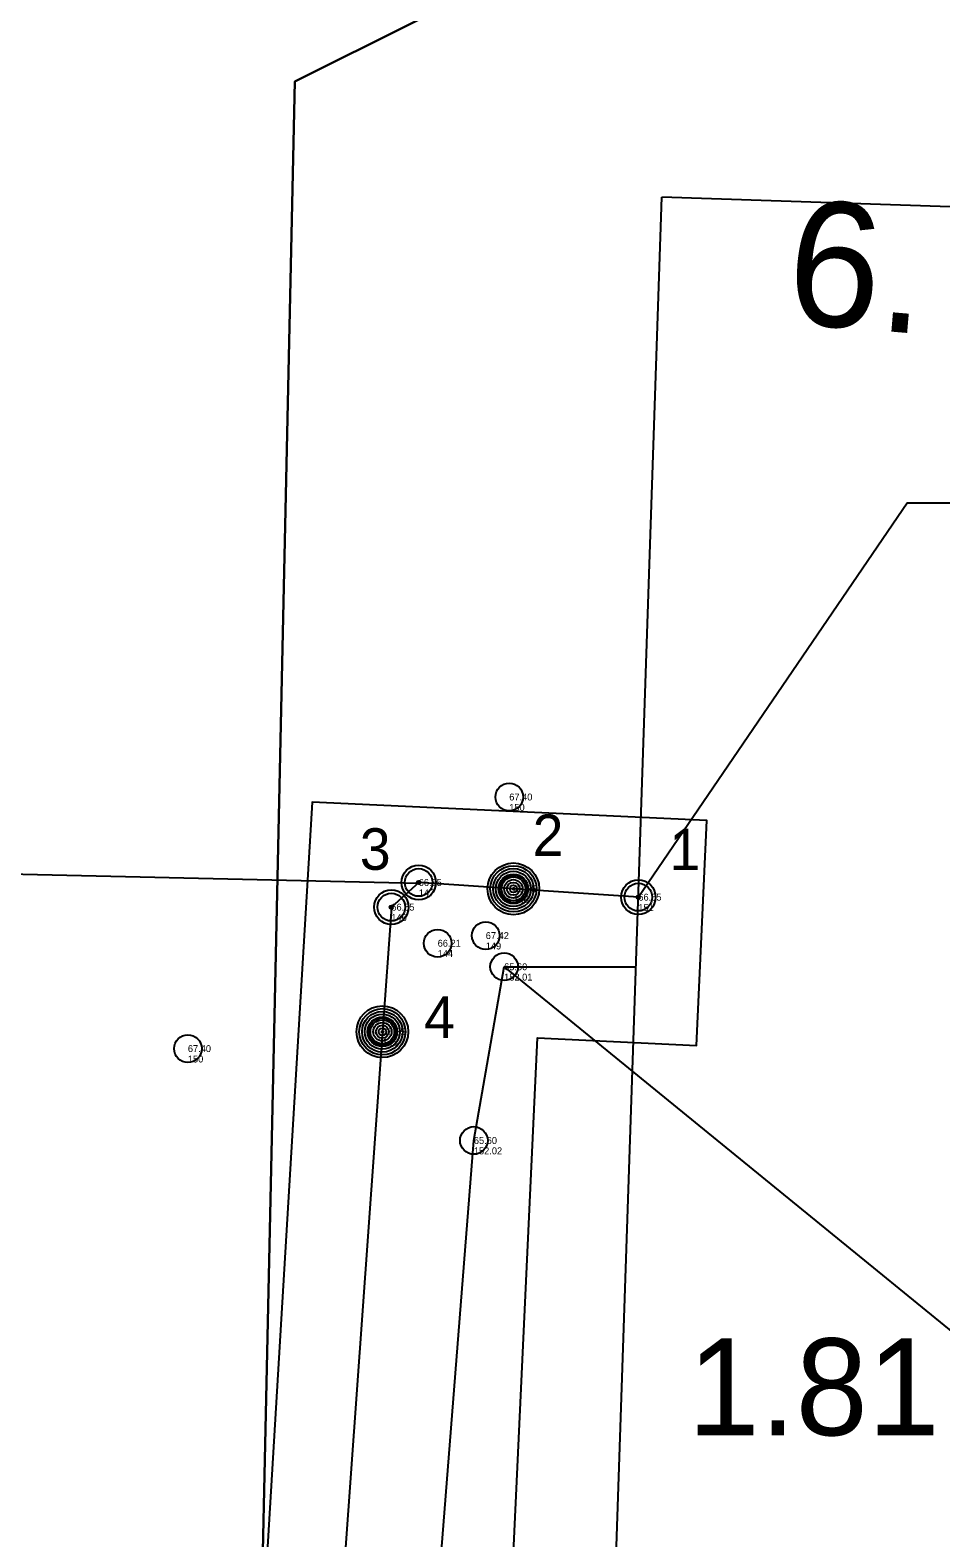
# Model space of a CAD drawing. Extents: x 640663 to 641119, y 6454502 to 6455213.
# Drawn here: x 640938 to 640944.58, y 6455143.07 to 6455153.97 of the extents above; entities that cross this region are included whole.
import ezdxf

# ---------------------------------------------------------------- set-up
doc = ezdxf.new("R2010")
doc.units = 0
for name, color, linetype in [('ABIJOONIS', 7, 'Continuous'), ('ABIJOONIS_VESI', 7, 'Continuous'), ('HOONE', 7, 'Continuous'), ('KOORDPUNKT', 7, 'Continuous'), ('MOOTKORG-EH2000', 7, 'Continuous'), ('MOOTMPUNKT', 7, 'Continuous'), ('MOOTNR', 7, 'Continuous'), ('MOOTPIIR', 7, 'Continuous'), ('PIIR', 7, 'Continuous'), ('TTRASS', 7, 'Continuous'), ('VTRASS', 7, 'Continuous')]:
    doc.layers.add(name, color=color, linetype=linetype)

msp = doc.modelspace()

# ---------------------------------------------------------------- linework, layer by layer
at = {"layer": 'ABIJOONIS'}
for points in [[(640950.662, 6455150.551), (640944.34, 6455150.551), (640942.396, 6455147.703)], [(640929.96, 6455147.889), (640937.093, 6455147.889), (640940.803, 6455147.804)]]:
    msp.add_lwpolyline(points, dxfattribs=at)
at = {"layer": 'ABIJOONIS_VESI'}
msp.add_lwpolyline([(640941.425, 6455147.2), (640945.154, 6455144.163), (640947.654, 6455144.163)], dxfattribs=at)
at = {"layer": 'HOONE'}
for points in [[(640942.236, 6455142.939), (640942.566, 6455152.764)], [(640960.118, 6455152.176), (640942.566, 6455152.764)]]:
    msp.add_lwpolyline(points, dxfattribs=at)
at = {"layer": 'KOORDPUNKT'}
for centre, radius in [((640940.807, 6455147.809), 0.125), ((640942.396, 6455147.703), 0.125), ((640940.609, 6455147.631), 0.125), ((640940.807, 6455147.809), 0.0125), ((640940.807, 6455147.809), 0.011), ((640940.807, 6455147.809), 0.00955), ((640940.807, 6455147.809), 0.00807), ((640940.807, 6455147.809), 0.00659), ((640940.807, 6455147.809), 0.00511), ((640940.807, 6455147.809), 0.00363), ((640940.807, 6455147.809), 0.00215), ((640940.609, 6455147.631), 0.0125), ((640940.609, 6455147.631), 0.011), ((640940.609, 6455147.631), 0.00955), ((640940.609, 6455147.631), 0.00807), ((640940.609, 6455147.631), 0.00659), ((640940.609, 6455147.631), 0.00511), ((640940.609, 6455147.631), 0.00363), ((640940.609, 6455147.631), 0.00215), ((640942.396, 6455147.703), 0.0125), ((640942.396, 6455147.703), 0.011), ((640942.396, 6455147.703), 0.00955), ((640942.396, 6455147.703), 0.00807), ((640942.396, 6455147.703), 0.00659), ((640942.396, 6455147.703), 0.00511), ((640942.396, 6455147.703), 0.00363), ((640942.396, 6455147.703), 0.00215)]:
    msp.add_circle(centre, radius, dxfattribs=at)
at = {"layer": 'MOOTMPUNKT'}
for centre in [(640941.462, 6455148.427), (640940.807, 6455147.809), (640941.492, 6455147.763), (640940.609, 6455147.631), (640942.396, 6455147.703), (640941.292, 6455147.425), (640940.944, 6455147.37), (640941.425, 6455147.2), (640940.544, 6455146.73), (640939.137, 6455146.608), (640941.206, 6455145.944)]:
    msp.add_circle(centre, 0.1, dxfattribs=at)
at = {"layer": 'MOOTPIIR'}
msp.add_lwpolyline([(640950.337, 6455087.962), (640946.68, 6455093.262), (640948.174, 6455108.672), (640949.678, 6455119.514), (640952.036, 6455133.447), (640950.82, 6455135.48), (640941.667, 6455136.13), (640941.212, 6455136.966), (640941.667, 6455146.685), (640942.816, 6455146.631), (640942.892, 6455148.256), (640940.037, 6455148.39), (640939.217, 6455134.728), (640949.855, 6455133.252), (640947.67, 6455117.506), (640945.993, 6455103.585), (640943.355, 6455081.687)], dxfattribs=at)
at = {"layer": 'PIIR'}
for points in [[(640991.12, 6455180.28), (640949.36, 6455209.39), (640933.23, 6455188.93), (640920.46, 6455200.36), (640906.76, 6455184.9), (640874.81, 6455212.93), (640869.96, 6455207.59), (640911.36, 6455171.29), (640898.53, 6455156.7), (640883.73, 6455140.29), (640865.67, 6455120.23), (640900.62, 6455101.91), (640933.5, 6455086.12), (640939.46, 6455132.9), (640939.91, 6455153.6), (640984.04, 6455175.59), (640991.12, 6455180.28)], [(640984.04, 6455175.59), (640939.91, 6455153.6), (640939.46, 6455132.9), (640989.06, 6455132.4), (640987.79, 6455143.31), (640984.04, 6455175.59)]]:
    msp.add_lwpolyline(points, dxfattribs=at)
at = {"layer": 'TTRASS'}
msp.add_lwpolyline([(640942.396, 6455147.703), (640941.492, 6455147.763), (640940.807, 6455147.809), (640940.609, 6455147.631), (640940.544, 6455146.73), (640939.797, 6455136.315), (640939.737, 6455135.474), (640939.928, 6455135.291), (640940.76, 6455135.183), (640949.389, 6455134.058), (640950.254, 6455133.945), (640950.402, 6455133.741), (640950.283, 6455132.902), (640948.608, 6455121.064), (640948.256, 6455118.508), (640946.895, 6455106.564), (640945.536, 6455094.553), (640944.118, 6455082.714)], dxfattribs=at)
for centre, radius in [((640941.492, 6455147.763), 0.187), ((640941.492, 6455147.763), 0.167), ((640941.492, 6455147.763), 0.147), ((640941.492, 6455147.763), 0.127), ((640941.492, 6455147.763), 0.107), ((640941.492, 6455147.763), 0.0866), ((640941.492, 6455147.763), 0.0666), ((640941.492, 6455147.763), 0.0465), ((640941.492, 6455147.763), 0.0265), ((640941.492, 6455147.763), 0.00639), ((640940.544, 6455146.73), 0.187), ((640940.544, 6455146.73), 0.167), ((640940.544, 6455146.73), 0.147), ((640940.544, 6455146.73), 0.127), ((640940.544, 6455146.73), 0.107), ((640940.544, 6455146.73), 0.0866), ((640940.544, 6455146.73), 0.0666), ((640940.544, 6455146.73), 0.0465), ((640940.544, 6455146.73), 0.0265), ((640940.544, 6455146.73), 0.00639)]:
    msp.add_circle(centre, radius, dxfattribs=at)
at = {"layer": 'VTRASS'}
msp.add_lwpolyline([(640950.151, 6455085.934), (640949.862, 6455086.038), (640950.035, 6455086.402), (640950.08, 6455087.657), (640949.919, 6455088.044), (640946.155, 6455093.111), (640947.389, 6455106.462), (640948.917, 6455118.347), (640949.343, 6455120.911), (640950.459, 6455128.124), (640951.245, 6455133.93), (640950.733, 6455134.57), (640941.21, 6455135.594), (640940.792, 6455136.071), (640940.574, 6455137.93), (640941.206, 6455145.944), (640941.425, 6455147.2), (640942.379, 6455147.2)], dxfattribs=at)

# ---------------------------------------------------------------- texts
at = {"layer": 'ABIJOONIS_VESI'}
msp.add_text('1.81', height=0.7, dxfattribs=at).set_placement((640942.754, 6455143.813))
at = {"layer": 'HOONE'}
msp.add_text('6.', height=0.9, rotation=355.1785, dxfattribs=at).set_placement((640943.45, 6455151.857))
at = {"layer": 'KOORDPUNKT'}
for s, p in [('2', (640941.631, 6455148.001)), ('3', (640940.381, 6455147.901)), ('1', (640942.621, 6455147.899)), ('4', (640940.846, 6455146.686))]:
    msp.add_text(s, height=0.3, dxfattribs=at).set_placement(p)
at = {"layer": 'MOOTKORG-EH2000'}
for s, p in [('67.40', (640941.462, 6455148.402)), ('66.65', (640940.807, 6455147.784)), ('66.65', (640941.492, 6455147.738)), ('66.65', (640942.396, 6455147.678)), ('66.65', (640940.609, 6455147.606)), ('66.21', (640940.944, 6455147.345)), ('67.42', (640941.292, 6455147.4)), ('65.60', (640941.425, 6455147.175)), ('66.65', (640940.544, 6455146.705)), ('67.40', (640939.137, 6455146.583)), ('65.60', (640941.206, 6455145.919))]:
    msp.add_text(s, height=0.05, dxfattribs=at).set_placement(p)
at = {"layer": 'MOOTNR'}
for s, p in [('150', (640941.462, 6455148.327)), ('147', (640940.807, 6455147.709)), ('148', (640941.492, 6455147.663)), ('151', (640942.396, 6455147.603)), ('146', (640940.609, 6455147.531)), ('144', (640940.944, 6455147.27)), ('149', (640941.292, 6455147.325)), ('152.01', (640941.425, 6455147.1)), ('145', (640940.544, 6455146.63)), ('150', (640939.137, 6455146.508)), ('152.02', (640941.206, 6455145.844))]:
    msp.add_text(s, height=0.05, dxfattribs=at).set_placement(p)

doc.saveas('drawing.dxf')
